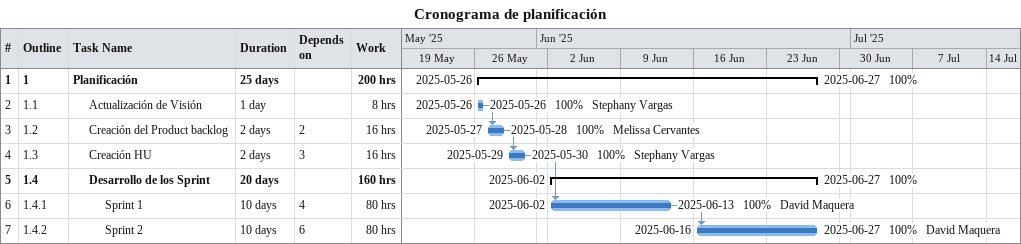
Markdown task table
Cronograma de planificación

| ID | WBS | Task | Duration | Start | Finish | Predecessors | Resources | % complete | Work (h) |
|---|---|---|---|---|---|---|---|---|---|
| 1 | 1 | **Planificación** | 25d | 2025-05-26 | 2025-06-27 |  |  | 100 | 200 |
| 2 | 1.1 | Actualización de Visión | 1d | 2025-05-26 | 2025-05-26 |  | Stephany Vargas | 100 | 8 |
| 3 | 1.2 | Creación del Product backlog | 2d | 2025-05-27 | 2025-05-28 | 2 | Melissa Cervantes | 100 | 16 |
| 4 | 1.3 | Creación HU | 2d | 2025-05-29 | 2025-05-30 | 3 | Stephany Vargas | 100 | 16 |
| 5 | 1.4 | **Desarrollo de los Sprint** | 20d | 2025-06-02 | 2025-06-27 |  |  | 100 | 160 |
| 6 | 1.4.1 | Sprint 1 | 10d | 2025-06-02 | 2025-06-13 | 4 | David Maquera | 100 | 80 |
| 7 | 1.4.2 | Sprint 2 | 10d | 2025-06-16 | 2025-06-27 | 6 | David Maquera | 100 | 80 |
